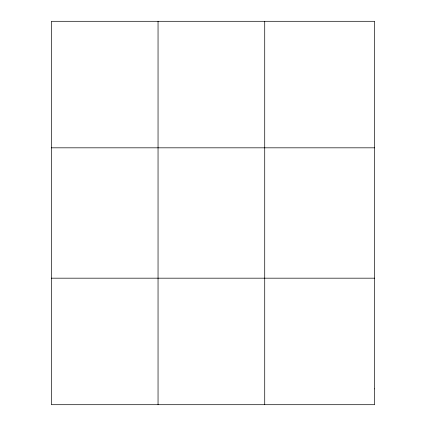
<?xml version="1.0" encoding="UTF-8"?>
<svg xmlns="http://www.w3.org/2000/svg" width="426" height="426" viewBox="0 0 426 426"><rect width="100%" height="100%" fill="white"/><g stroke="black" fill="none" stroke-linecap="round" stroke-linejoin="round"><path stroke-width="0.64" d="M158.046 404.7L158.046 21.3M264.722 404.7L264.722 21.3M51.37 147.822L374.63 147.822M51.37 278.178L374.63 278.178M374.63 388.885L374.63 404.7L51.37 404.7L51.37 21.3L374.63 21.3L374.63 388.885"/></g></svg>
